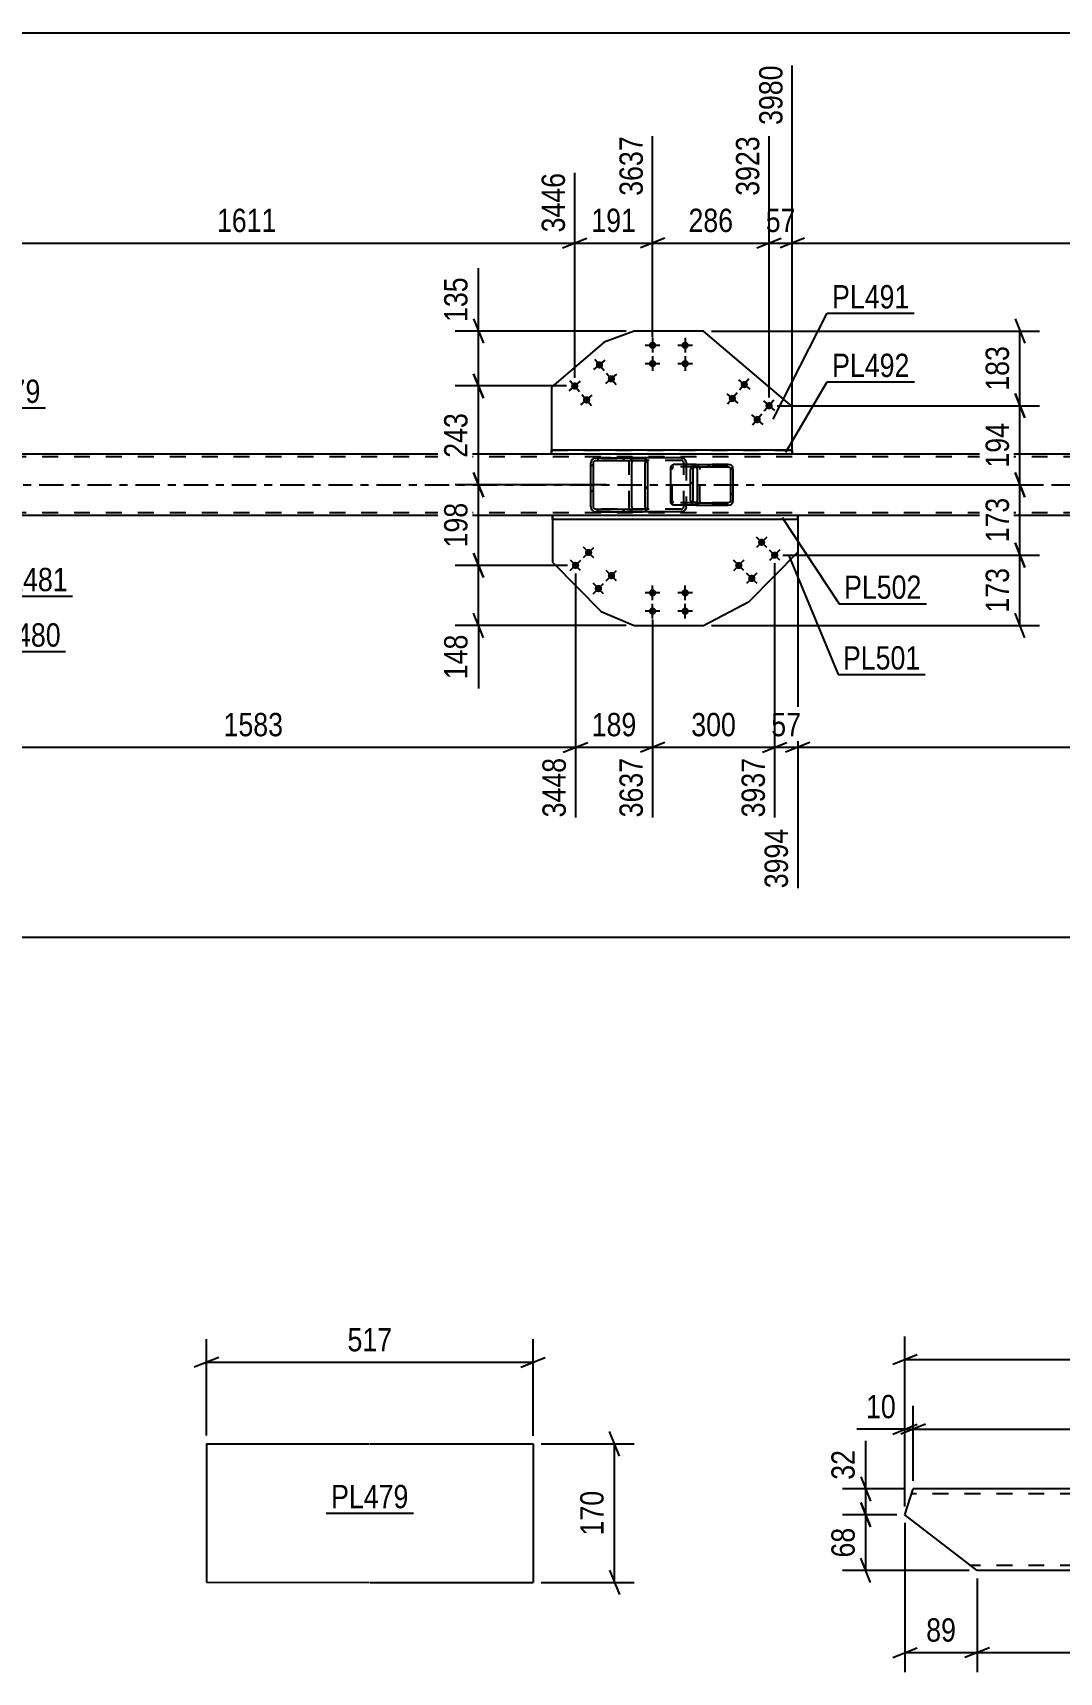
# Model space of a CAD drawing. Header units: millimetres. Extents: x 0 to 1189, y 0 to 841.
# Drawn here: x 267.4 to 393.4, y 202.4 to 403.7 of the extents above; entities that cross this region are included whole.
import ezdxf

# ---------------------------------------------------------------- set-up
doc = ezdxf.new("R2010")
doc.units = ezdxf.units.MM
doc.linetypes.add('DXK_LINE_DOT2', pattern=[3.9198, 1.9599, -1.9599])
doc.linetypes.add('DXK_LINE_DOT3', pattern=[5.9187, 2.979, -0.9799, 0.9799, -0.9799])
doc.styles.add('Arial Narrow', font='ARIALN.TTF', dxfattribs={"height": 0.2})

# ---------------------------------------------------------------- blocks, each defined once
blk = doc.blocks.new('Part-570385304-6989 - 6842')
at = {"linetype": 'Continuous'}
h = blk.add_hatch(dxfattribs=at)
h.set_pattern_fill('', scale=0.7, style=0, pattern_type=0)
h.set_pattern_definition([(45, (342.8945, 351.1297), (-1.57154, 1.57154), [])])
h.paths.add_polyline_path([(342.94, 350.9), (342.89, 351.13), (342.76, 351.32), (342.55, 351.45), (342.3, 351.5), (336.56, 351.5), (336.31, 351.45), (336.11, 351.32), (335.97, 351.13), (335.92, 350.9), (335.92, 345.5), (335.97, 345.27), (336.11, 345.08), (336.31, 344.95), (336.56, 344.9), (342.3, 344.9), (342.55, 344.95), (342.76, 345.08), (342.89, 345.27), (342.94, 345.5)])
h.paths.add_polyline_path([(342.6, 345.39), (342.53, 345.29), (342.43, 345.22), (342.3, 345.2), (336.56, 345.2), (336.44, 345.22), (336.33, 345.29), (336.26, 345.39), (336.24, 345.5), (336.24, 350.9), (336.26, 351.01), (336.33, 351.11), (336.44, 351.18), (336.56, 351.2), (342.3, 351.2), (342.43, 351.18), (342.53, 351.11), (342.6, 351.01), (342.62, 350.9), (342.62, 345.5)])
at = {"color": 2, "linetype": 'Continuous'}
for p, q in [((335.97, 351.13), (335.92, 350.9)), ((335.92, 345.5), (335.92, 350.9)), ((336.24, 350.9), (336.26, 351.01)), ((336.24, 345.5), (336.24, 350.9)), ((336.26, 351.01), (336.33, 351.11)), ((336.56, 351.5), (336.31, 351.45)), ((336.33, 351.11), (336.44, 351.18)), ((336.44, 351.18), (336.56, 351.2)), ((336.56, 351.5), (342.3, 351.5)), ((336.56, 351.2), (342.3, 351.2)), ((340.97, 351.01), (340.95, 350.9)), ((340.95, 345.5), (340.95, 350.9)), ((341.04, 351.11), (340.97, 351.01)), ((341.15, 351.18), (341.04, 351.11)), ((341.27, 351.2), (341.15, 351.18)), ((347.02, 351.5), (342.3, 351.5)), ((342.55, 351.45), (342.3, 351.5)), ((342.3, 351.2), (342.43, 351.18)), ((342.43, 351.18), (342.53, 351.11)), ((342.53, 351.11), (342.6, 351.01)), ((342.6, 351.01), (342.62, 350.9)), ((342.62, 345.5), (342.62, 350.9)), ((342.94, 350.9), (342.89, 351.13)), ((342.94, 345.5), (342.94, 350.9)), ((347.02, 351.5), (347.26, 351.45)), ((347.61, 351.13), (347.65, 350.9)), ((347.65, 350.9), (347.65, 350.7)), ((335.92, 345.5), (335.97, 345.27)), ((336.26, 345.39), (336.24, 345.5)), ((336.33, 345.29), (336.26, 345.39)), ((336.31, 344.95), (336.56, 344.9)), ((336.44, 345.22), (336.33, 345.29)), ((336.56, 345.2), (336.44, 345.22)), ((336.56, 345.2), (342.3, 345.2)), ((336.56, 344.9), (342.3, 344.9)), ((340.95, 345.5), (340.97, 345.39)), ((340.97, 345.39), (341.04, 345.29)), ((341.04, 345.29), (341.15, 345.22)), ((341.15, 345.22), (341.27, 345.2)), ((342.43, 345.22), (342.3, 345.2)), ((342.3, 344.9), (342.55, 344.95)), ((347.02, 344.9), (342.3, 344.9)), ((342.53, 345.29), (342.43, 345.22)), ((342.6, 345.39), (342.53, 345.29)), ((342.62, 345.5), (342.6, 345.39)), ((342.89, 345.27), (342.94, 345.5)), ((347.26, 344.95), (347.02, 344.9)), ((347.65, 345.5), (347.61, 345.27)), ((347.65, 345.5), (347.65, 345.7))]:
    blk.add_line(p, q, dxfattribs=at)
at = {"color": 7, "linetype": 'DXK_LINE_DOT2'}
for p, q in [((342.3, 351.5), (336.56, 351.5)), ((347.02, 351.2), (336.56, 351.2)), ((340.63, 350.9), (340.68, 351.13)), ((340.63, 345.5), (340.63, 350.9)), ((341.03, 351.45), (341.27, 351.5)), ((347.14, 351.18), (347.02, 351.2)), ((347.24, 351.11), (347.14, 351.18)), ((347.31, 351.01), (347.24, 351.11)), ((347.34, 350.9), (347.31, 351.01)), ((347.34, 345.5), (347.34, 350.9)), ((347.65, 350.7), (347.65, 345.7)), ((347.02, 345.2), (336.56, 345.2)), ((342.3, 344.9), (336.56, 344.9)), ((340.68, 345.27), (340.63, 345.5)), ((341.27, 344.9), (341.03, 344.95)), ((347.02, 345.2), (347.14, 345.22)), ((347.14, 345.22), (347.24, 345.29)), ((347.24, 345.29), (347.31, 345.39)), ((347.31, 345.39), (347.34, 345.5))]:
    blk.add_line(p, q, dxfattribs=at)
at = {"color": 2, "linetype": 'Continuous'}
for centre, start, end in [((336.53, 350.87), 110.7583, 155.68), ((342.33, 350.87), 24.32, 69.2417), ((347.04, 350.87), 24.32, 69.2417), ((336.53, 345.53), 204.32, 249.2417), ((342.33, 345.53), 290.7583, 335.68), ((347.04, 345.53), 290.7583, 335.68)]:
    blk.add_arc(centre, 0.621, start, end, dxfattribs=at)
at = {"color": 7, "linetype": 'DXK_LINE_DOT2'}
for centre, start, end in [((341.25, 350.87), 110.7583, 155.68), ((341.25, 345.53), 204.32, 249.2417)]:
    blk.add_arc(centre, 0.621, start, end, dxfattribs=at)
blk = doc.blocks.new('Bolt-570385304-7213 - 6842')
at = {"linetype": 'Continuous'}
for points in [[(335.34, 340.22, -1), (335.97, 339.58, -1)], [(333.73, 338.64, -1), (334.37, 338, -1)], [(338.15, 337.38, -1), (338.78, 336.73, -1)], [(336.54, 335.8, -1), (337.18, 335.15, -1)]]:
    blk.add_hatch(color=1, dxfattribs=at).paths.add_polyline_path(points)
at = {"color": 1, "linetype": 'Continuous'}
for p, q in [((335.01, 339.27), (336.29, 340.53)), ((336.28, 339.26), (335.02, 340.54)), ((333.41, 337.69), (334.69, 338.95)), ((334.68, 337.68), (333.42, 338.96)), ((336.22, 334.84), (337.5, 336.11)), ((337.49, 334.83), (336.23, 336.12)), ((337.82, 336.42), (339.1, 337.69)), ((339.09, 336.41), (337.83, 337.7))]:
    blk.add_line(p, q, dxfattribs=at)
blk = doc.blocks.new('Part-570385304-6863 - 6842')
at = {"color": 2, "linetype": 'Continuous'}
for p, q in [((341.26, 367.08), (337.57, 365.72)), ((349.76, 367.08), (341.26, 367.08)), ((360.66, 357.8), (349.76, 367.08)), ((337.57, 365.72), (331.1, 360.21)), ((331.1, 360.21), (331.1, 352.45)), ((360.66, 352.45), (360.66, 357.8))]:
    blk.add_line(p, q, dxfattribs=at)
at = {"color": 7, "linetype": 'DXK_LINE_DOT2'}
blk.add_line((331.1, 352.45), (360.66, 352.45), dxfattribs=at)
blk = doc.blocks.new('Part-570385304-7007 - 6842')
at = {"color": 7, "linetype": 'DXK_LINE_DOT2'}
for p, q in [((1007.43, 351.65), (161.65, 351.65)), ((360.66, 351.95), (331.1, 351.95)), ((1007.43, 344.75), (161.65, 344.75)), ((361.33, 344.45), (331.23, 344.45))]:
    blk.add_line(p, q, dxfattribs=at)
at = {"color": 2, "linetype": 'Continuous'}
for p, q in [((331.1, 351.95), (253.41, 351.95)), ((440.41, 351.95), (360.66, 351.95)), ((331.23, 344.45), (254.91, 344.45)), ((438.91, 344.45), (361.33, 344.45))]:
    blk.add_line(p, q, dxfattribs=at)
at = {"color": 7, "linetype": 'DXK_LINE_DOT3'}
blk.add_line((161.65, 348.2), (1007.43, 348.2), dxfattribs=at)
blk = doc.blocks.new('Bolt-570385304-7212 - 6842')
at = {"linetype": 'Continuous'}
for points in [[(356.59, 340.83, -1), (357.22, 341.47, -1)], [(353.78, 337.98, -1), (354.41, 338.62, -1)], [(358.19, 339.25, -1), (358.82, 339.89, -1)], [(355.38, 336.4, -1), (356.01, 337.04, -1)]]:
    blk.add_hatch(color=1, dxfattribs=at).paths.add_polyline_path(points)
at = {"color": 1, "linetype": 'Continuous'}
for p, q in [((357.54, 340.52), (356.26, 341.78)), ((357.54, 341.79), (356.27, 340.51)), ((359.15, 338.94), (357.86, 340.2)), ((359.14, 340.21), (357.87, 338.93)), ((354.73, 337.67), (353.45, 338.94)), ((354.73, 338.94), (353.46, 337.66)), ((356.34, 336.09), (355.05, 337.36)), ((356.33, 337.36), (355.06, 336.08))]:
    blk.add_line(p, q, dxfattribs=at)
blk = doc.blocks.new('Part-570385304-6903 - 6842')
at = {"color": 2, "linetype": 'Continuous'}
for p, q in [((331.23, 343.95), (331.23, 338.69)), ((361.33, 343.95), (361.33, 339.94)), ((331.23, 338.69), (337.2, 332.64)), ((361.33, 339.94), (355.36, 333.89)), ((337.2, 332.64), (341.26, 330.94)), ((349.76, 330.94), (355.36, 333.89)), ((341.26, 330.94), (349.76, 330.94))]:
    blk.add_line(p, q, dxfattribs=at)
at = {"color": 7, "linetype": 'DXK_LINE_DOT2'}
blk.add_line((361.33, 343.95), (331.23, 343.95), dxfattribs=at)
blk = doc.blocks.new('Part-570385304-7002 - 6842')
at = {"linetype": 'Continuous'}
h = blk.add_hatch(dxfattribs=at)
h.set_pattern_fill('', scale=0.7, style=0, pattern_type=0)
h.set_pattern_definition([(45, (353.377, 350.3297), (-1.57154, 1.57154), [])])
h.paths.add_polyline_path([(353.42, 350.1), (353.38, 350.33), (353.24, 350.52), (353.04, 350.65), (352.8, 350.7), (348.81, 350.7), (348.57, 350.65), (348.36, 350.52), (348.23, 350.33), (348.18, 350.1), (348.18, 346.3), (348.23, 346.07), (348.36, 345.88), (348.57, 345.75), (348.81, 345.7), (352.8, 345.7), (353.04, 345.75), (353.24, 345.88), (353.38, 346.07), (353.42, 346.3)])
h.paths.add_polyline_path([(353.09, 346.19), (353.02, 346.09), (352.92, 346.02), (352.8, 346), (348.81, 346), (348.69, 346.02), (348.59, 346.09), (348.52, 346.19), (348.49, 346.3), (348.49, 350.1), (348.52, 350.21), (348.59, 350.31), (348.69, 350.38), (348.81, 350.4), (352.8, 350.4), (352.92, 350.38), (353.02, 350.31), (353.09, 350.21), (353.11, 350.1), (353.11, 346.3)])
at = {"color": 2, "linetype": 'Continuous'}
for p, q in [((345.74, 350.1), (345.77, 350.33)), ((345.77, 350.33), (345.84, 350.52)), ((345.84, 350.52), (345.95, 350.65)), ((345.95, 350.65), (346.08, 350.7)), ((348.81, 350.7), (346.08, 350.7)), ((348.23, 350.33), (348.18, 350.1)), ((348.49, 350.1), (348.52, 350.21)), ((348.52, 350.21), (348.59, 350.31)), ((348.81, 350.7), (348.57, 350.65)), ((348.59, 350.31), (348.69, 350.38)), ((348.69, 350.38), (348.81, 350.4)), ((348.81, 350.38), (348.75, 350.39)), ((348.81, 350.7), (352.8, 350.7)), ((348.81, 350.4), (352.8, 350.4)), ((348.91, 350.31), (348.81, 350.38)), ((348.98, 350.21), (348.91, 350.31)), ((349.01, 350.1), (348.98, 350.21)), ((353.04, 350.65), (352.8, 350.7)), ((352.8, 350.4), (352.92, 350.38)), ((352.92, 350.38), (353.02, 350.31)), ((353.02, 350.31), (353.09, 350.21)), ((353.09, 350.21), (353.11, 350.1)), ((353.42, 350.1), (353.38, 350.33)), ((345.74, 346.3), (345.74, 350.1)), ((348.18, 346.3), (348.18, 350.1)), ((348.49, 346.3), (348.49, 350.1)), ((349.01, 346.3), (349.01, 350.1)), ((353.11, 346.3), (353.11, 350.1)), ((353.42, 346.3), (353.42, 350.1)), ((345.77, 346.07), (345.74, 346.3)), ((348.18, 346.3), (348.23, 346.07)), ((348.52, 346.19), (348.49, 346.3)), ((348.59, 346.09), (348.52, 346.19)), ((348.91, 346.09), (348.98, 346.19)), ((348.98, 346.19), (349.01, 346.3)), ((353.09, 346.19), (353.02, 346.09)), ((353.11, 346.3), (353.09, 346.19)), ((353.38, 346.07), (353.42, 346.3)), ((345.84, 345.88), (345.77, 346.07)), ((345.95, 345.75), (345.84, 345.88)), ((346.08, 345.7), (345.95, 345.75)), ((348.81, 345.7), (346.08, 345.7)), ((348.57, 345.75), (348.81, 345.7)), ((348.69, 346.02), (348.59, 346.09)), ((348.81, 346), (348.69, 346.02)), ((348.81, 346.02), (348.75, 346.01)), ((348.81, 346.02), (348.91, 346.09)), ((348.81, 346), (352.8, 346)), ((348.81, 345.7), (352.8, 345.7)), ((352.92, 346.02), (352.8, 346)), ((352.8, 345.7), (353.04, 345.75)), ((353.02, 346.09), (352.92, 346.02))]:
    blk.add_line(p, q, dxfattribs=at)
at = {"color": 7, "linetype": 'DXK_LINE_DOT2'}
for p, q in [((345.92, 350.21), (345.91, 350.1)), ((345.96, 350.31), (345.92, 350.21)), ((346.01, 350.38), (345.96, 350.31)), ((346.08, 350.4), (346.01, 350.38)), ((352.8, 350.4), (346.08, 350.4)), ((347.65, 350.4), (347.65, 350.7)), ((348.69, 350.7), (348.93, 350.65)), ((348.75, 350.39), (348.69, 350.4)), ((352.8, 350.7), (348.81, 350.7)), ((349.27, 350.33), (349.32, 350.1)), ((345.91, 346.3), (345.91, 350.1)), ((349.32, 346.3), (349.32, 350.1)), ((345.91, 346.3), (345.92, 346.19)), ((345.92, 346.19), (345.96, 346.09)), ((349.32, 346.3), (349.27, 346.07)), ((345.96, 346.09), (346.01, 346.02)), ((346.01, 346.02), (346.08, 346)), ((352.8, 346), (346.08, 346)), ((347.65, 345.7), (347.65, 346)), ((348.75, 346.01), (348.69, 346)), ((348.93, 345.75), (348.69, 345.7)), ((352.8, 345.7), (348.81, 345.7))]:
    blk.add_line(p, q, dxfattribs=at)
at = {"color": 2, "linetype": 'Continuous'}
for centre, start, end in [((348.79, 350.08), 111.1513, 156.1049), ((352.81, 350.08), 23.8951, 68.8487), ((348.79, 346.32), 203.8951, 248.8487), ((352.81, 346.32), 291.1513, 336.1049)]:
    blk.add_arc(centre, 0.616, start, end, dxfattribs=at)
at = {"color": 7, "linetype": 'DXK_LINE_DOT2'}
for centre, start, end in [((348.71, 350.08), 23.8952, 68.8487), ((348.71, 346.32), 291.1513, 336.1048)]:
    blk.add_arc(centre, 0.616, start, end, dxfattribs=at)
blk = doc.blocks.new('Part-570385304-7075 - 6842')
at = {"color": 2, "linetype": 'Continuous'}
for p, q in [((361.33, 344.45), (331.23, 344.45)), ((331.23, 344.45), (331.23, 344.45)), ((331.23, 343.95), (331.23, 344.45)), ((361.33, 344.45), (361.33, 344.45)), ((361.33, 344.45), (361.33, 343.95)), ((361.33, 343.95), (331.23, 343.95)), ((331.23, 343.95), (331.23, 343.95)), ((361.33, 343.95), (361.33, 343.95))]:
    blk.add_line(p, q, dxfattribs=at)
at = {"color": 7, "linetype": 'DXK_LINE_DOT2'}
for p, q in [((361.33, 344.45), (331.23, 344.45)), ((331.23, 344.45), (331.23, 343.95)), ((361.33, 343.95), (361.33, 344.45)), ((361.33, 343.95), (331.23, 343.95))]:
    blk.add_line(p, q, dxfattribs=at)
blk = doc.blocks.new('Part-570385304-7110 - 6842')
at = {"color": 2, "linetype": 'Continuous'}
for p, q in [((331.1, 351.95), (331.1, 352.45)), ((331.1, 352.45), (331.1, 352.45)), ((360.66, 352.45), (331.1, 352.45)), ((360.66, 352.45), (360.66, 351.95)), ((331.1, 351.95), (331.1, 351.95)), ((360.66, 351.95), (331.1, 351.95))]:
    blk.add_line(p, q, dxfattribs=at)
at = {"color": 7, "linetype": 'DXK_LINE_DOT2'}
for p, q in [((331.1, 352.45), (331.1, 351.95)), ((360.66, 352.45), (360.66, 352.45)), ((360.66, 351.95), (360.66, 352.45)), ((360.66, 351.95), (360.66, 351.95))]:
    blk.add_line(p, q, dxfattribs=at)
blk = doc.blocks.new('Bolt-570385304-7191 - 6842')
at = {"linetype": 'Continuous'}
for points in [[(343.96, 365.33, -1), (343.06, 365.33, -1)], [(347.96, 365.33, -1), (347.06, 365.33, -1)], [(343.96, 363.08, -1), (343.06, 363.08, -1)], [(347.96, 363.08, -1), (347.06, 363.08, -1)]]:
    blk.add_hatch(color=1, dxfattribs=at).paths.add_polyline_path(points)
at = {"color": 1, "linetype": 'Continuous'}
for p, q in [((342.61, 365.33), (344.41, 365.33)), ((343.51, 366.23), (343.51, 364.43)), ((346.61, 365.33), (348.41, 365.33)), ((347.51, 366.23), (347.51, 364.43)), ((342.61, 363.08), (344.41, 363.08)), ((343.51, 363.98), (343.51, 362.18)), ((346.61, 363.08), (348.41, 363.08)), ((347.51, 363.98), (347.51, 362.18))]:
    blk.add_line(p, q, dxfattribs=at)
blk = doc.blocks.new('Bolt-570385304-7193 - 6842')
at = {"linetype": 'Continuous'}
for points in [[(337.34, 363.22, -1), (336.65, 362.64, -1)], [(334.29, 360.63, -1), (333.61, 360.05, -1)], [(338.8, 361.51, -1), (338.11, 360.93, -1)], [(335.75, 358.92, -1), (335.07, 358.33, -1)]]:
    blk.add_hatch(color=1, dxfattribs=at).paths.add_polyline_path(points)
at = {"color": 1, "linetype": 'Continuous'}
for p, q in [((336.31, 362.35), (337.68, 363.51)), ((336.41, 363.62), (337.58, 362.25)), ((333.26, 359.75), (334.64, 360.92)), ((333.37, 361.02), (334.53, 359.65)), ((337.77, 360.63), (339.14, 361.8)), ((337.87, 361.9), (339.04, 360.53)), ((334.72, 358.04), (336.09, 359.21)), ((334.82, 359.31), (335.99, 357.94))]:
    blk.add_line(p, q, dxfattribs=at)
blk = doc.blocks.new('Bolt-570385304-7194 - 6842')
at = {"linetype": 'Continuous'}
for points in [[(355.11, 360.22, -1), (354.43, 360.81, -1)], [(353.65, 358.51, -1), (352.97, 359.09, -1)], [(358.16, 357.63, -1), (357.47, 358.21, -1)], [(356.7, 355.92, -1), (356.01, 356.5, -1)]]:
    blk.add_hatch(color=1, dxfattribs=at).paths.add_polyline_path(points)
at = {"color": 1, "linetype": 'Continuous'}
for p, q in [((354.08, 361.1), (355.45, 359.93)), ((355.35, 361.2), (354.18, 359.83)), ((352.62, 359.39), (353.99, 358.22)), ((353.89, 359.49), (352.73, 358.12)), ((357.13, 358.51), (358.5, 357.34)), ((358.4, 358.61), (357.23, 357.24)), ((355.67, 356.79), (357.04, 355.63)), ((356.94, 356.89), (355.77, 355.52))]:
    blk.add_line(p, q, dxfattribs=at)
blk = doc.blocks.new('Bolt-570385304-7210 - 6842')
at = {"linetype": 'Continuous'}
for points in [[(343.06, 334.94, -1), (343.96, 334.94, -1)], [(347.06, 334.94, -1), (347.96, 334.94, -1)], [(343.06, 332.69, -1), (343.96, 332.69, -1)], [(347.06, 332.69, -1), (347.96, 332.69, -1)]]:
    blk.add_hatch(color=1, dxfattribs=at).paths.add_polyline_path(points)
at = {"color": 1, "linetype": 'Continuous'}
for p, q in [((344.41, 334.94), (342.61, 334.94)), ((343.51, 334.04), (343.51, 335.84)), ((348.41, 334.94), (346.61, 334.94)), ((347.51, 334.04), (347.51, 335.84)), ((344.41, 332.69), (342.61, 332.69)), ((343.51, 331.79), (343.51, 333.59)), ((348.41, 332.69), (346.61, 332.69)), ((347.51, 331.79), (347.51, 333.59))]:
    blk.add_line(p, q, dxfattribs=at)
blk = doc.blocks.new('Part-570385304-41665 - 41664')
at = {"color": 2, "linetype": 'Continuous'}
for p, q in [((374.5, 221.77), (375.51, 224.94)), ((403.37, 224.94), (375.51, 224.94)), ((423.47, 224.94), (403.47, 224.94)), ((432.34, 218.11), (423.47, 224.94)), ((383.37, 214.94), (374.5, 221.77)), ((432.34, 218.11), (431.33, 214.94)), ((403.37, 214.94), (383.37, 214.94)), ((431.33, 214.94), (403.47, 214.94))]:
    blk.add_line(p, q, dxfattribs=at)
at = {"color": 7, "linetype": 'DXK_LINE_DOT2'}
for p, q in [((403.37, 224.34), (375.32, 224.34)), ((424.25, 224.34), (403.47, 224.34)), ((383.37, 214.94), (382.36, 215.71)), ((403.37, 215.54), (382.59, 215.54)), ((431.52, 215.54), (403.47, 215.54))]:
    blk.add_line(p, q, dxfattribs=at)
blk = doc.blocks.new('Part-570385304-4274 - 4260')
at = {"color": 2, "linetype": 'Continuous'}
for p, q in [((288.74, 230.48), (288.74, 213.48)), ((288.74, 230.48), (308.74, 230.47)), ((308.84, 230.47), (328.84, 230.47)), ((328.84, 230.47), (328.84, 213.47)), ((288.74, 213.48), (308.74, 213.47)), ((308.84, 213.47), (328.84, 213.47))]:
    blk.add_line(p, q, dxfattribs=at)
blk = doc.blocks.new('StraightDimension-570385304-17380 - 6842')
at = {"color": 7, "linetype": 'Continuous'}
for p, q in [((253.41, 358.39), (253.41, 399.7)), ((333.95, 361.34), (333.95, 386.5)), ((254.91, 378.49), (251.91, 377.29)), ((332.45, 377.29), (335.45, 378.49)), ((253.41, 377.89), (333.95, 377.89))]:
    blk.add_line(p, q, dxfattribs=at)
at = {"color": 0, "linetype": 'Continuous'}
blk.add_wipeout([(333.35, 387.1), (329.15, 387.1), (329.15, 378.59), (333.35, 378.59)], dxfattribs=at)
at = {"color": 0}
blk.add_wipeout([(297.93, 378.64), (297.93, 382.84), (289.42, 382.84), (289.42, 378.64)], dxfattribs=at)
at = {"color": 3, "linetype": 'Continuous', "style": 'Arial Narrow'}
blk.add_text('3446', height=2.863, rotation=90.0002, dxfattribs=at).set_placement((332.75, 379.19))
at = {"color": 3, "style": 'Arial Narrow'}
blk.add_text('1611', height=2.863, dxfattribs=at).set_placement((290.02, 379.24))
blk = doc.blocks.new('StraightDimension-570385304-17377 - 6842')
at = {"color": 7, "linetype": 'Continuous'}
for p, q in [((360.66, 357.94), (360.66, 399.7)), ((357.81, 358.92), (357.81, 391)), ((356.31, 377.29), (359.31, 378.49)), ((362.16, 378.49), (359.16, 377.29)), ((357.81, 377.89), (360.66, 377.89))]:
    blk.add_line(p, q, dxfattribs=at)
at = {"color": 0, "linetype": 'Continuous'}
blk.add_wipeout([(360.06, 400.3), (355.86, 400.3), (355.86, 391.79), (360.06, 391.79)], dxfattribs=at)
at = {"color": 0}
blk.add_wipeout([(361.67, 378.64), (361.67, 382.84), (356.81, 382.84), (356.81, 378.64)], dxfattribs=at)
at = {"color": 3, "linetype": 'Continuous', "style": 'Arial Narrow'}
blk.add_text('3980', height=2.863, rotation=90.0002, dxfattribs=at).set_placement((359.46, 392.39))
at = {"color": 3, "style": 'Arial Narrow'}
blk.add_text('57', height=2.863, dxfattribs=at).set_placement((357.41, 379.24))
blk = doc.blocks.new('StraightDimension-570385304-17379 - 6842')
at = {"color": 7, "linetype": 'Continuous'}
for p, q in [((343.51, 366.33), (343.51, 391)), ((333.95, 361.34), (333.95, 386.5)), ((332.45, 377.29), (335.45, 378.49)), ((345.01, 378.49), (342.01, 377.29)), ((333.95, 377.89), (343.51, 377.89))]:
    blk.add_line(p, q, dxfattribs=at)
at = {"color": 0}
blk.add_wipeout([(342.07, 378.64), (342.07, 382.84), (335.39, 382.84), (335.39, 378.64)], dxfattribs=at)
at = {"color": 0, "linetype": 'Continuous'}
blk.add_wipeout([(342.91, 391.6), (338.71, 391.6), (338.71, 383.09), (342.91, 383.09)], dxfattribs=at)
at = {"color": 3, "linetype": 'Continuous', "style": 'Arial Narrow'}
blk.add_text('3637', height=2.863, rotation=90.0002, dxfattribs=at).set_placement((342.31, 383.69))
at = {"color": 3, "style": 'Arial Narrow'}
blk.add_text('191', height=2.863, dxfattribs=at).set_placement((335.99, 379.24))
blk = doc.blocks.new('StraightDimension-570385304-44885 - 6842')
at = {"color": 7, "linetype": 'Continuous'}
for p, q in [((388.02, 359.42), (389.22, 356.42)), ((358.81, 357.92), (391.02, 357.92)), ((388.62, 348.2), (388.62, 357.92)), ((358.91, 348.2), (391.02, 348.2)), ((389.22, 346.7), (388.02, 349.7))]:
    blk.add_line(p, q, dxfattribs=at)
at = {"color": 0}
blk.add_wipeout([(387.87, 356.4), (383.67, 356.4), (383.67, 349.72), (387.87, 349.72)], dxfattribs=at)
at = {"color": 3, "style": 'Arial Narrow'}
blk.add_text('194', height=2.863, rotation=90.0002, dxfattribs=at).set_placement((387.27, 350.32))
blk = doc.blocks.new('StraightDimension-570385304-38858 - 6842')
at = {"color": 7, "linetype": 'Continuous'}
for p, q in [((332.95, 360.34), (319.28, 360.34)), ((321.53, 361.84), (322.73, 358.84)), ((322.13, 348.2), (322.13, 360.34)), ((337.8, 348.2), (319.28, 348.2)), ((322.73, 346.7), (321.53, 349.7))]:
    blk.add_line(p, q, dxfattribs=at)
at = {"color": 0}
blk.add_wipeout([(321.38, 357.61), (317.18, 357.61), (317.18, 350.93), (321.38, 350.93)], dxfattribs=at)
at = {"color": 3, "style": 'Arial Narrow'}
blk.add_text('243', height=2.863, rotation=90.0002, dxfattribs=at).set_placement((320.78, 351.53))
blk = doc.blocks.new('StraightDimension-570385304-7302 - 6842')
at = {"color": 7, "linetype": 'Continuous'}
blk.add_line((161.65, 292.68), (1018.28, 292.68), dxfattribs=at)
blk = doc.blocks.new('StraightDimension-570385304-38857 - 6842')
at = {"color": 7, "linetype": 'Continuous'}
for p, q in [((321.53, 368.58), (322.73, 365.58)), ((340.26, 367.08), (319.28, 367.08)), ((322.13, 360.34), (322.13, 367.08)), ((332.95, 360.34), (319.28, 360.34)), ((322.73, 358.84), (321.53, 361.84))]:
    blk.add_line(p, q, dxfattribs=at)
at = {"color": 0}
blk.add_wipeout([(321.38, 374.29), (317.18, 374.29), (317.18, 367.6), (321.38, 367.6)], dxfattribs=at)
at = {"color": 7, "linetype": 'Continuous'}
blk.add_line((322.13, 367.08), (322.13, 374.81), dxfattribs=at)
blk.add_line((322.13, 367.08), (322.13, 374.81), dxfattribs=at)
at = {"color": 3, "style": 'Arial Narrow'}
blk.add_text('135', height=2.863, rotation=90.0002, dxfattribs=at).set_placement((320.78, 368.2))
blk = doc.blocks.new('StraightDimension-570385304-7333 - 6842')
at = {"color": 7, "linetype": 'Continuous'}
blk.add_line((161.65, 403.7), (1018.28, 403.7), dxfattribs=at)
blk = doc.blocks.new('StraightDimension-570385304-16997 - 6842')
at = {"color": 7, "linetype": 'Continuous'}
for p, q in [((361.33, 343.2), (361.33, 298.68)), ((441.73, 338.57), (441.73, 307.38)), ((362.83, 316.59), (359.83, 315.39)), ((361.33, 315.99), (441.73, 315.99)), ((440.23, 315.39), (443.23, 316.59))]:
    blk.add_line(p, q, dxfattribs=at)
at = {"color": 0}
blk.add_wipeout([(405.79, 316.74), (405.79, 320.94), (397.28, 320.94), (397.28, 316.74)], dxfattribs=at)
at = {"color": 0, "linetype": 'Continuous'}
blk.add_wipeout([(441.13, 315.29), (436.93, 315.29), (436.93, 306.78), (441.13, 306.78)], dxfattribs=at)
at = {"color": 3, "style": 'Arial Narrow'}
blk.add_text('1608', height=2.863, dxfattribs=at).set_placement((397.88, 317.34))
at = {"color": 3, "linetype": 'Continuous', "style": 'Arial Narrow'}
blk.add_text('5602', height=2.863, rotation=90.0002, dxfattribs=at).set_placement((440.53, 307.38))
blk = doc.blocks.new('StraightDimension-570385304-16998 - 6842')
at = {"color": 7, "linetype": 'Continuous'}
for p, q in [((361.33, 343.2), (361.33, 298.68)), ((358.5, 338.57), (358.5, 307.38)), ((357, 315.39), (360, 316.59)), ((358.5, 315.99), (361.33, 315.99)), ((362.83, 316.59), (359.83, 315.39))]:
    blk.add_line(p, q, dxfattribs=at)
at = {"color": 0}
blk.add_wipeout([(362.35, 316.74), (362.35, 320.94), (357.49, 320.94), (357.49, 316.74)], dxfattribs=at)
at = {"color": 0, "linetype": 'Continuous'}
blk.add_wipeout([(360.73, 306.59), (356.53, 306.59), (356.53, 298.08), (360.73, 298.08)], dxfattribs=at)
at = {"color": 3, "style": 'Arial Narrow'}
blk.add_text('57', height=2.863, dxfattribs=at).set_placement((358.09, 317.34))
at = {"color": 3, "linetype": 'Continuous', "style": 'Arial Narrow'}
blk.add_text('3994', height=2.863, rotation=90.0002, dxfattribs=at).set_placement((360.13, 298.68))
blk = doc.blocks.new('StraightDimension-570385304-16999 - 6842')
at = {"color": 7, "linetype": 'Continuous'}
for p, q in [((358.5, 338.57), (358.5, 307.38)), ((343.51, 331.69), (343.51, 307.38)), ((345.01, 316.59), (342.01, 315.39)), ((343.51, 315.99), (358.5, 315.99)), ((357, 315.39), (360, 316.59))]:
    blk.add_line(p, q, dxfattribs=at)
at = {"color": 0}
blk.add_wipeout([(354.35, 316.74), (354.35, 320.94), (347.66, 320.94), (347.66, 316.74)], dxfattribs=at)
at = {"color": 0, "linetype": 'Continuous'}
blk.add_wipeout([(357.9, 315.29), (353.7, 315.29), (353.7, 306.78), (357.9, 306.78)], dxfattribs=at)
at = {"color": 3, "style": 'Arial Narrow'}
blk.add_text('300', height=2.863, dxfattribs=at).set_placement((348.26, 317.34))
at = {"color": 3, "linetype": 'Continuous', "style": 'Arial Narrow'}
blk.add_text('3937', height=2.863, rotation=90.0002, dxfattribs=at).set_placement((357.3, 307.38))
blk = doc.blocks.new('StraightDimension-570385304-17000 - 6842')
at = {"color": 7, "linetype": 'Continuous'}
for p, q in [((334.05, 337.32), (334.05, 307.38)), ((343.51, 331.69), (343.51, 307.38)), ((332.55, 315.39), (335.55, 316.59)), ((334.05, 315.99), (343.51, 315.99)), ((345.01, 316.59), (342.01, 315.39))]:
    blk.add_line(p, q, dxfattribs=at)
at = {"color": 0}
blk.add_wipeout([(342.12, 316.74), (342.12, 320.94), (335.44, 320.94), (335.44, 316.74)], dxfattribs=at)
at = {"color": 0, "linetype": 'Continuous'}
blk.add_wipeout([(342.91, 315.29), (338.71, 315.29), (338.71, 306.78), (342.91, 306.78)], dxfattribs=at)
at = {"color": 3, "style": 'Arial Narrow'}
blk.add_text('189', height=2.863, dxfattribs=at).set_placement((336.04, 317.34))
at = {"color": 3, "linetype": 'Continuous', "style": 'Arial Narrow'}
blk.add_text('3637', height=2.863, rotation=90.0002, dxfattribs=at).set_placement((342.31, 307.38))
blk = doc.blocks.new('StraightDimension-570385304-17001 - 6842')
at = {"color": 7, "linetype": 'Continuous'}
for p, q in [((254.91, 342.95), (254.91, 298.68)), ((334.05, 337.32), (334.05, 307.38)), ((256.41, 316.59), (253.41, 315.39)), ((254.91, 315.99), (334.05, 315.99)), ((332.55, 315.39), (335.55, 316.59))]:
    blk.add_line(p, q, dxfattribs=at)
at = {"color": 0}
blk.add_wipeout([(298.74, 316.74), (298.74, 320.94), (290.23, 320.94), (290.23, 316.74)], dxfattribs=at)
at = {"color": 0, "linetype": 'Continuous'}
blk.add_wipeout([(333.45, 315.29), (329.25, 315.29), (329.25, 306.78), (333.45, 306.78)], dxfattribs=at)
at = {"color": 3, "style": 'Arial Narrow'}
blk.add_text('1583', height=2.863, dxfattribs=at).set_placement((290.83, 317.34))
at = {"color": 3, "linetype": 'Continuous', "style": 'Arial Narrow'}
blk.add_text('3448', height=2.863, rotation=90.0002, dxfattribs=at).set_placement((332.85, 307.38))
blk = doc.blocks.new('StraightDimension-570385304-17376 - 6842')
at = {"color": 7, "linetype": 'Continuous'}
for p, q in [((360.66, 357.94), (360.66, 399.7)), ((443.26, 357.94), (443.26, 386.5)), ((362.16, 378.49), (359.16, 377.29)), ((441.76, 377.29), (444.76, 378.49)), ((360.66, 377.89), (443.26, 377.89))]:
    blk.add_line(p, q, dxfattribs=at)
at = {"color": 0, "linetype": 'Continuous'}
blk.add_wipeout([(442.66, 387.1), (438.46, 387.1), (438.46, 378.59), (442.66, 378.59)], dxfattribs=at)
at = {"color": 0}
blk.add_wipeout([(406.22, 378.64), (406.22, 382.84), (397.7, 382.84), (397.7, 378.64)], dxfattribs=at)
at = {"color": 3, "linetype": 'Continuous', "style": 'Arial Narrow'}
blk.add_text('5632', height=2.863, rotation=90.0002, dxfattribs=at).set_placement((442.06, 379.19))
at = {"color": 3, "style": 'Arial Narrow'}
blk.add_text('1652', height=2.863, dxfattribs=at).set_placement((398.3, 379.24))
blk = doc.blocks.new('StraightDimension-570385304-17378 - 6842')
at = {"color": 7, "linetype": 'Continuous'}
for p, q in [((343.51, 366.33), (343.51, 391)), ((357.81, 358.92), (357.81, 391)), ((345.01, 378.49), (342.01, 377.29)), ((356.31, 377.29), (359.31, 378.49)), ((343.51, 377.89), (357.81, 377.89))]:
    blk.add_line(p, q, dxfattribs=at)
at = {"color": 0}
blk.add_wipeout([(354, 378.64), (354, 382.84), (347.32, 382.84), (347.32, 378.64)], dxfattribs=at)
at = {"color": 0, "linetype": 'Continuous'}
blk.add_wipeout([(357.21, 391.6), (353.01, 391.6), (353.01, 383.09), (357.21, 383.09)], dxfattribs=at)
at = {"color": 3, "linetype": 'Continuous', "style": 'Arial Narrow'}
blk.add_text('3923', height=2.863, rotation=90.0002, dxfattribs=at).set_placement((356.61, 383.69))
at = {"color": 3, "style": 'Arial Narrow'}
blk.add_text('286', height=2.863, dxfattribs=at).set_placement((347.92, 379.24))
blk = doc.blocks.new('StraightDimension-570385304-38859 - 6842')
at = {"color": 7, "linetype": 'Continuous'}
for p, q in [((337.8, 348.2), (319.28, 348.2)), ((321.53, 349.7), (322.73, 346.7)), ((322.13, 338.32), (322.13, 348.2)), ((333.05, 338.32), (319.28, 338.32)), ((322.73, 336.82), (321.53, 339.82))]:
    blk.add_line(p, q, dxfattribs=at)
at = {"color": 0}
blk.add_wipeout([(321.38, 346.6), (317.18, 346.6), (317.18, 339.92), (321.38, 339.92)], dxfattribs=at)
at = {"color": 3, "style": 'Arial Narrow'}
blk.add_text('198', height=2.863, rotation=90.0002, dxfattribs=at).set_placement((320.78, 340.52))
blk = doc.blocks.new('StraightDimension-570385304-38860 - 6842')
at = {"color": 7, "linetype": 'Continuous'}
for p, q in [((333.05, 338.32), (319.28, 338.32)), ((321.53, 339.82), (322.73, 336.82)), ((322.13, 330.94), (322.13, 338.32)), ((322.73, 329.44), (321.53, 332.44)), ((340.26, 330.94), (319.28, 330.94))]:
    blk.add_line(p, q, dxfattribs=at)
at = {"color": 0}
blk.add_wipeout([(321.38, 330.42), (317.18, 330.42), (317.18, 323.74), (321.38, 323.74)], dxfattribs=at)
at = {"color": 7, "linetype": 'Continuous'}
blk.add_line((322.13, 330.94), (322.13, 323.21), dxfattribs=at)
blk.add_line((322.13, 330.94), (322.13, 323.21), dxfattribs=at)
at = {"color": 3, "style": 'Arial Narrow'}
blk.add_text('148', height=2.863, rotation=90.0002, dxfattribs=at).set_placement((320.78, 324.34))
blk = doc.blocks.new('StraightDimension-570385304-44884 - 6842')
at = {"color": 7, "linetype": 'Continuous'}
for p, q in [((388.02, 368.58), (389.22, 365.58)), ((350.76, 367.08), (391.02, 367.08)), ((388.62, 357.92), (388.62, 367.08)), ((389.22, 356.42), (388.02, 359.42)), ((358.81, 357.92), (391.02, 357.92))]:
    blk.add_line(p, q, dxfattribs=at)
at = {"color": 0}
blk.add_wipeout([(387.87, 365.84), (383.67, 365.84), (383.67, 359.16), (387.87, 359.16)], dxfattribs=at)
at = {"color": 3, "style": 'Arial Narrow'}
blk.add_text('183', height=2.863, rotation=90.0002, dxfattribs=at).set_placement((387.27, 359.76))
blk = doc.blocks.new('StraightDimension-570385304-44886 - 6842')
at = {"color": 7, "linetype": 'Continuous'}
for p, q in [((358.91, 348.2), (391.02, 348.2)), ((388.02, 349.7), (389.22, 346.7)), ((388.62, 339.57), (388.62, 348.2)), ((389.22, 338.07), (388.02, 341.07)), ((359.5, 339.57), (391.02, 339.57))]:
    blk.add_line(p, q, dxfattribs=at)
at = {"color": 0}
blk.add_wipeout([(387.87, 347.23), (383.67, 347.23), (383.67, 340.54), (387.87, 340.54)], dxfattribs=at)
at = {"color": 3, "style": 'Arial Narrow'}
blk.add_text('173', height=2.863, rotation=90.0002, dxfattribs=at).set_placement((387.27, 341.14))
blk = doc.blocks.new('StraightDimension-570385304-44887 - 6842')
at = {"color": 7, "linetype": 'Continuous'}
for p, q in [((388.02, 341.07), (389.22, 338.07)), ((359.5, 339.57), (391.02, 339.57)), ((388.62, 330.94), (388.62, 339.57)), ((389.22, 329.44), (388.02, 332.44)), ((350.76, 330.94), (391.02, 330.94))]:
    blk.add_line(p, q, dxfattribs=at)
at = {"color": 0}
blk.add_wipeout([(387.87, 338.6), (383.67, 338.6), (383.67, 331.92), (387.87, 331.92)], dxfattribs=at)
at = {"color": 3, "style": 'Arial Narrow'}
blk.add_text('173', height=2.863, rotation=90.0002, dxfattribs=at).set_placement((387.27, 332.52))
blk = doc.blocks.new('StraightDimension-570385304-41961 - 41664')
at = {"color": 7, "linetype": 'Continuous'}
for p, q in [((374.5, 220.77), (374.5, 202.44)), ((383.37, 213.94), (383.37, 202.44)), ((373, 204.24), (376, 205.44)), ((384.87, 205.44), (381.87, 204.24)), ((374.5, 204.84), (383.37, 204.84))]:
    blk.add_line(p, q, dxfattribs=at)
at = {"color": 0}
blk.add_wipeout([(381.37, 205.59), (381.37, 209.79), (376.51, 209.79), (376.51, 205.59)], dxfattribs=at)
at = {"color": 3, "style": 'Arial Narrow'}
blk.add_text('89', height=2.863, dxfattribs=at).set_placement((377.11, 206.19))
blk = doc.blocks.new('StraightDimension-570385304-41956 - 41664')
at = {"color": 7, "linetype": 'Continuous'}
for p, q in [((375.51, 225.94), (375.51, 235.12)), ((423.47, 225.94), (423.47, 235.12)), ((377.01, 232.87), (374.01, 231.67)), ((375.51, 232.27), (423.47, 232.27)), ((421.97, 231.67), (424.97, 232.87))]:
    blk.add_line(p, q, dxfattribs=at)
at = {"color": 0}
blk.add_wipeout([(403.75, 233.02), (403.75, 237.22), (395.23, 237.22), (395.23, 233.02)], dxfattribs=at)
at = {"color": 3, "style": 'Arial Narrow'}
blk.add_text('3011', height=2.863, dxfattribs=at).set_placement((395.83, 233.62))
blk = doc.blocks.new('StraightDimension-570385304-46706 - 41664')
at = {"color": 7, "linetype": 'Continuous'}
for p, q in [((369.08, 226.44), (370.28, 223.44)), ((374.51, 224.94), (366.83, 224.94)), ((369.68, 221.77), (369.68, 224.94)), ((373.5, 221.77), (366.83, 221.77)), ((370.28, 220.27), (369.08, 223.27))]:
    blk.add_line(p, q, dxfattribs=at)
at = {"color": 0}
blk.add_wipeout([(368.93, 230.32), (364.73, 230.32), (364.73, 225.46), (368.93, 225.46)], dxfattribs=at)
at = {"color": 7, "linetype": 'Continuous'}
blk.add_line((369.68, 224.94), (369.68, 230.85), dxfattribs=at)
blk.add_line((369.68, 224.94), (369.68, 230.85), dxfattribs=at)
at = {"color": 3, "style": 'Arial Narrow'}
blk.add_text('32', height=2.863, rotation=90.0002, dxfattribs=at).set_placement((368.33, 226.06))
blk = doc.blocks.new('StraightDimension-570385304-41957 - 41664')
at = {"color": 7, "linetype": 'Continuous'}
for p, q in [((374.5, 222.77), (374.5, 235.12)), ((375.51, 225.94), (375.51, 235.12)), ((373, 231.67), (376, 232.87)), ((377.01, 232.87), (374.01, 231.67)), ((374.5, 232.27), (375.51, 232.27))]:
    blk.add_line(p, q, dxfattribs=at)
at = {"color": 0}
blk.add_wipeout([(373.98, 233.02), (373.98, 237.22), (369.12, 237.22), (369.12, 233.02)], dxfattribs=at)
at = {"color": 7, "linetype": 'Continuous'}
blk.add_line((374.5, 232.27), (368.6, 232.27), dxfattribs=at)
blk.add_line((374.5, 232.27), (368.6, 232.27), dxfattribs=at)
at = {"color": 3, "style": 'Arial Narrow'}
blk.add_text('10', height=2.863, dxfattribs=at).set_placement((369.72, 233.62))
blk = doc.blocks.new('StraightDimension-570385304-41960 - 41664')
at = {"color": 7, "linetype": 'Continuous'}
for p, q in [((383.37, 213.94), (383.37, 202.44)), ((431.33, 213.94), (431.33, 202.44)), ((384.87, 205.44), (381.87, 204.24)), ((429.83, 204.24), (432.83, 205.44)), ((383.37, 204.84), (431.33, 204.84))]:
    blk.add_line(p, q, dxfattribs=at)
at = {"color": 0}
blk.add_wipeout([(411.61, 205.59), (411.61, 209.79), (403.09, 209.79), (403.09, 205.59)], dxfattribs=at)
at = {"color": 3, "style": 'Arial Narrow'}
blk.add_text('3011', height=2.863, dxfattribs=at).set_placement((403.69, 206.19))
blk = doc.blocks.new('StraightDimension-570385304-41965 - 41664')
at = {"color": 7, "linetype": 'Continuous'}
for p, q in [((374.5, 222.77), (374.5, 243.67)), ((432.34, 219.11), (432.34, 243.67)), ((376, 241.42), (373, 240.22)), ((374.5, 240.82), (432.34, 240.82)), ((430.84, 240.22), (433.84, 241.42))]:
    blk.add_line(p, q, dxfattribs=at)
at = {"color": 0}
blk.add_wipeout([(407.68, 241.57), (407.68, 245.77), (399.16, 245.77), (399.16, 241.57)], dxfattribs=at)
at = {"color": 3, "style": 'Arial Narrow'}
blk.add_text('3109', height=2.863, dxfattribs=at).set_placement((399.76, 242.17))
blk = doc.blocks.new('StraightDimension-570385304-46707 - 41664')
at = {"color": 7, "linetype": 'Continuous'}
for p, q in [((373.5, 221.77), (366.83, 221.77)), ((369.08, 223.27), (370.28, 220.27)), ((369.68, 214.94), (369.68, 221.77)), ((370.28, 213.44), (369.08, 216.44)), ((382.37, 214.94), (366.83, 214.94))]:
    blk.add_line(p, q, dxfattribs=at)
at = {"color": 0}
blk.add_wipeout([(368.93, 220.78), (364.73, 220.78), (364.73, 215.92), (368.93, 215.92)], dxfattribs=at)
at = {"color": 3, "style": 'Arial Narrow'}
blk.add_text('68', height=2.863, rotation=90.0002, dxfattribs=at).set_placement((368.33, 216.52))
blk = doc.blocks.new('StraightDimension-570385304-4288 - 4260')
at = {"color": 7, "linetype": 'Continuous'}
for p, q in [((288.74, 231.48), (288.74, 243.33)), ((328.84, 231.47), (328.84, 243.33)), ((290.24, 241.08), (287.24, 239.88)), ((288.74, 240.48), (328.84, 240.48)), ((327.34, 239.88), (330.34, 241.08))]:
    blk.add_line(p, q, dxfattribs=at)
at = {"color": 0}
blk.add_wipeout([(312.13, 241.23), (312.13, 245.43), (305.45, 245.43), (305.45, 241.23)], dxfattribs=at)
at = {"color": 3, "style": 'Arial Narrow'}
blk.add_text('517', height=2.863, dxfattribs=at).set_placement((306.05, 241.83))
blk = doc.blocks.new('StraightDimension-570385304-4277 - 4260')
at = {"color": 7, "linetype": 'Continuous'}
for p, q in [((339.44, 228.97), (338.24, 231.97)), ((329.84, 230.47), (341.24, 230.47)), ((338.84, 213.47), (338.84, 230.47)), ((329.84, 213.47), (341.24, 213.47)), ((338.24, 214.97), (339.44, 211.97))]:
    blk.add_line(p, q, dxfattribs=at)
at = {"color": 0}
blk.add_wipeout([(338.09, 225.31), (333.89, 225.31), (333.89, 218.63), (338.09, 218.63)], dxfattribs=at)
at = {"color": 3, "style": 'Arial Narrow'}
blk.add_text('170', height=2.863, rotation=90.0002, dxfattribs=at).set_placement((337.49, 219.23))
blk = doc.blocks.new('Mark-570385304-6859 - 6842')
at = {"color": 0}
blk.add_wipeout([(375.05, 369.86), (375.05, 372.86), (365.55, 372.86), (365.55, 369.86)], dxfattribs=at)
blk.add_wipeout([(375.05, 369.86), (375.05, 372.86), (365.55, 372.86), (365.55, 369.86)], dxfattribs=at)
at = {"color": 30, "linetype": 'Continuous'}
for p, q in [((358.31, 356.26), (364.95, 369.26)), ((364.95, 369.26), (375.65, 369.26))]:
    blk.add_line(p, q, dxfattribs=at)
at = {"color": 3, "style": 'Arial Narrow'}
blk.add_text('PL491', height=2.863, dxfattribs=at).set_placement((365.55, 369.86))
blk = doc.blocks.new('Mark-570385304-6899 - 6842')
at = {"color": 0}
blk.add_wipeout([(376.39, 325.53), (376.39, 328.53), (366.89, 328.53), (366.89, 325.53)], dxfattribs=at)
blk.add_wipeout([(376.39, 325.53), (376.39, 328.53), (366.89, 328.53), (366.89, 325.53)], dxfattribs=at)
at = {"color": 30, "linetype": 'Continuous'}
for p, q in [((360.2, 339.63), (366.29, 324.93)), ((366.29, 324.93), (376.99, 324.93))]:
    blk.add_line(p, q, dxfattribs=at)
at = {"color": 3, "style": 'Arial Narrow'}
blk.add_text('PL501', height=2.863, dxfattribs=at).set_placement((366.89, 325.53))
blk = doc.blocks.new('Mark-570385304-6894 - 6842')
at = {"color": 0}
blk.add_wipeout([(270.84, 328.34), (270.84, 331.34), (261.34, 331.34), (261.34, 328.34)], dxfattribs=at)
blk.add_wipeout([(270.84, 328.34), (270.84, 331.34), (261.34, 331.34), (261.34, 328.34)], dxfattribs=at)
at = {"color": 30, "linetype": 'Continuous'}
for p, q in [((252.84, 339.96), (260.74, 327.74)), ((260.74, 327.74), (271.44, 327.74))]:
    blk.add_line(p, q, dxfattribs=at)
at = {"color": 3, "style": 'Arial Narrow'}
blk.add_text('PL480', height=2.863, dxfattribs=at).set_placement((261.34, 328.34))
blk = doc.blocks.new('Mark-570385304-7066 - 6842')
at = {"color": 0}
blk.add_wipeout([(271.7, 335.15), (271.7, 338.15), (262.2, 338.15), (262.2, 335.15)], dxfattribs=at)
blk.add_wipeout([(271.7, 335.15), (271.7, 338.15), (262.2, 338.15), (262.2, 335.15)], dxfattribs=at)
at = {"color": 30, "linetype": 'Continuous'}
for p, q in [((254.38, 344.27), (261.6, 334.55)), ((261.6, 334.55), (272.3, 334.55))]:
    blk.add_line(p, q, dxfattribs=at)
at = {"color": 3, "style": 'Arial Narrow'}
blk.add_text('PL481', height=2.863, dxfattribs=at).set_placement((262.2, 335.15))
blk = doc.blocks.new('Mark-570385304-7071 - 6842')
at = {"color": 0}
blk.add_wipeout([(376.53, 334.21), (376.53, 337.21), (367.03, 337.21), (367.03, 334.21)], dxfattribs=at)
blk.add_wipeout([(376.53, 334.21), (376.53, 337.21), (367.03, 337.21), (367.03, 334.21)], dxfattribs=at)
at = {"color": 30, "linetype": 'Continuous'}
for p, q in [((359.43, 344.18), (366.43, 333.61)), ((366.43, 333.61), (377.13, 333.61))]:
    blk.add_line(p, q, dxfattribs=at)
at = {"color": 3, "style": 'Arial Narrow'}
blk.add_text('PL502', height=2.863, dxfattribs=at).set_placement((367.03, 334.21))
blk = doc.blocks.new('Mark-570385304-7101 - 6842')
at = {"color": 0}
blk.add_wipeout([(268.36, 358.26), (268.36, 361.26), (258.85, 361.26), (258.85, 358.26)], dxfattribs=at)
blk.add_wipeout([(268.36, 358.26), (268.36, 361.26), (258.85, 361.26), (258.85, 358.26)], dxfattribs=at)
at = {"color": 30, "linetype": 'Continuous'}
for p, q in [((252.37, 351.95), (258.25, 357.66)), ((258.25, 357.66), (268.96, 357.66))]:
    blk.add_line(p, q, dxfattribs=at)
at = {"color": 3, "style": 'Arial Narrow'}
blk.add_text('PL479', height=2.863, dxfattribs=at).set_placement((258.85, 358.26))
blk = doc.blocks.new('Mark-570385304-7106 - 6842')
at = {"color": 0}
blk.add_wipeout([(375.07, 361.44), (375.07, 364.44), (365.56, 364.44), (365.56, 361.44)], dxfattribs=at)
blk.add_wipeout([(375.07, 361.44), (375.07, 364.44), (365.56, 364.44), (365.56, 361.44)], dxfattribs=at)
at = {"color": 30, "linetype": 'Continuous'}
for p, q in [((359.89, 352.22), (364.96, 360.84)), ((364.96, 360.84), (375.67, 360.84))]:
    blk.add_line(p, q, dxfattribs=at)
at = {"color": 3, "style": 'Arial Narrow'}
blk.add_text('PL492', height=2.863, dxfattribs=at).set_placement((365.56, 361.44))
blk = doc.blocks.new('Mark-570385304-4272 - 4260')
at = {"color": 0}
blk.add_wipeout([(313.54, 222.57), (313.54, 225.57), (304.04, 225.57), (304.04, 222.57)], dxfattribs=at)
blk.add_wipeout([(313.54, 222.57), (313.54, 225.57), (304.04, 225.57), (304.04, 222.57)], dxfattribs=at)
at = {"color": 30, "linetype": 'Continuous'}
blk.add_line((303.44, 221.97), (314.14, 221.97), dxfattribs=at)
at = {"color": 3, "style": 'Arial Narrow'}
blk.add_text('PL479', height=2.863, dxfattribs=at).set_placement((304.04, 222.57))

msp = doc.modelspace()

# ---------------------------------------------------------------- block references
for name in ['Part-570385304-6863 - 6842', 'Bolt-570385304-7191 - 6842', 'Bolt-570385304-7193 - 6842', 'Bolt-570385304-7194 - 6842', 'Part-570385304-7110 - 6842', 'Part-570385304-7007 - 6842', 'Part-570385304-6989 - 6842', 'Part-570385304-7002 - 6842', 'Part-570385304-7075 - 6842', 'Part-570385304-6903 - 6842', 'Bolt-570385304-7213 - 6842', 'Bolt-570385304-7212 - 6842', 'Bolt-570385304-7210 - 6842', 'Part-570385304-4274 - 4260', 'Part-570385304-41665 - 41664']:
    msp.add_blockref(name, (0, 0))

# ---------------------------------------------------------------- next in the draw order: block references
for name in ['StraightDimension-570385304-17380 - 6842', 'StraightDimension-570385304-17377 - 6842', 'StraightDimension-570385304-7302 - 6842', 'StraightDimension-570385304-4288 - 4260', 'StraightDimension-570385304-41956 - 41664', 'Mark-570385304-4272 - 4260', 'StraightDimension-570385304-41961 - 41664']:
    msp.add_blockref(name, (0, 0))

# ---------------------------------------------------------------- next in the draw order: block references
for name in ['StraightDimension-570385304-17379 - 6842', 'StraightDimension-570385304-44885 - 6842', 'StraightDimension-570385304-16997 - 6842', 'StraightDimension-570385304-4277 - 4260', 'StraightDimension-570385304-46706 - 41664', 'StraightDimension-570385304-41960 - 41664']:
    msp.add_blockref(name, (0, 0))

# ---------------------------------------------------------------- next in the draw order: block references
for name in ['StraightDimension-570385304-38858 - 6842', 'StraightDimension-570385304-16998 - 6842', 'StraightDimension-570385304-41957 - 41664']:
    msp.add_blockref(name, (0, 0))

# ---------------------------------------------------------------- next in the draw order: block references
for name in ['StraightDimension-570385304-38857 - 6842', 'StraightDimension-570385304-16999 - 6842', 'StraightDimension-570385304-41965 - 41664']:
    msp.add_blockref(name, (0, 0))

# ---------------------------------------------------------------- next in the draw order: block references
for name in ['StraightDimension-570385304-7333 - 6842', 'StraightDimension-570385304-44886 - 6842', 'StraightDimension-570385304-17000 - 6842', 'StraightDimension-570385304-46707 - 41664']:
    msp.add_blockref(name, (0, 0))

# ---------------------------------------------------------------- next in the draw order: block references
for name in ['StraightDimension-570385304-17376 - 6842', 'Mark-570385304-7101 - 6842', 'StraightDimension-570385304-17001 - 6842', 'StraightDimension-570385304-44887 - 6842']:
    msp.add_blockref(name, (0, 0))

# ---------------------------------------------------------------- next in the draw order: block references
for name in ['StraightDimension-570385304-17378 - 6842', 'StraightDimension-570385304-38859 - 6842', 'Mark-570385304-6894 - 6842', 'Mark-570385304-6899 - 6842']:
    msp.add_blockref(name, (0, 0))

# ---------------------------------------------------------------- next in the draw order: block references
for name in ['StraightDimension-570385304-44884 - 6842', 'Mark-570385304-7066 - 6842', 'Mark-570385304-7071 - 6842', 'StraightDimension-570385304-38860 - 6842']:
    msp.add_blockref(name, (0, 0))

# ---------------------------------------------------------------- next in the draw order: block references
msp.add_blockref('Mark-570385304-6859 - 6842', (0, 0))

# ---------------------------------------------------------------- next in the draw order: block references
msp.add_blockref('Mark-570385304-7106 - 6842', (0, 0))

doc.saveas('drawing.dxf')
